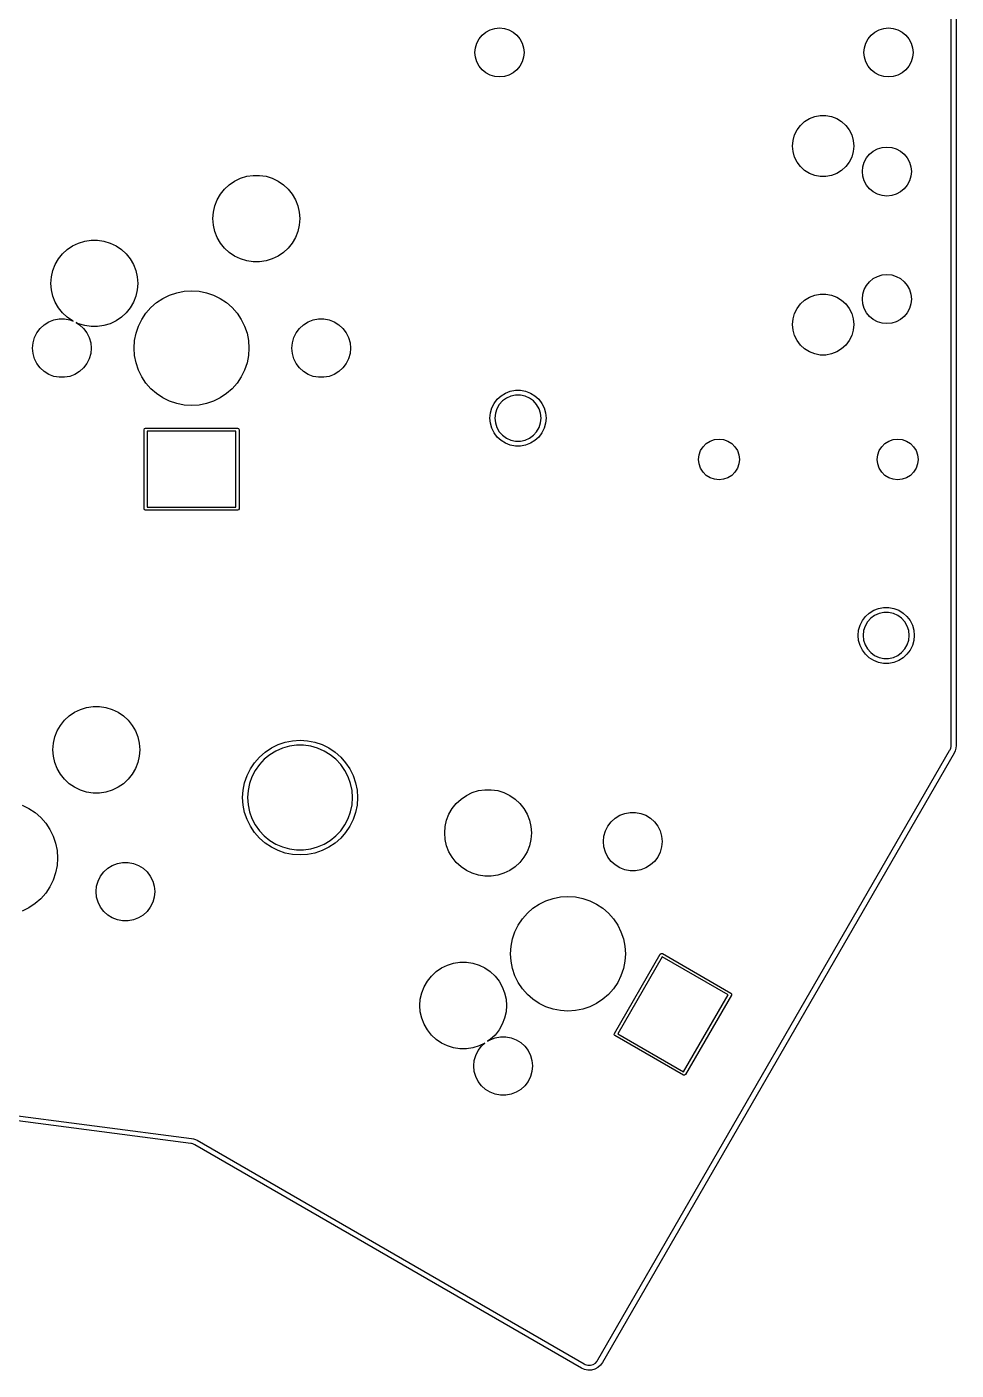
# Model space of a CAD drawing. Extents: x 11 to 286, y -112 to -20.
# Drawn here: x 108.7 to 145.1, y -111.5 to -58.8 of the extents above; entities that cross this region are included whole.
import ezdxf

# ---------------------------------------------------------------- set-up
doc = ezdxf.new("R2010")
doc.units = 0
doc.layers.add('BLACK', color=7, linetype='CONTINUOUS')

msp = doc.modelspace()

# ---------------------------------------------------------------- linework, layer by layer
at = {"layer": 'BLACK', "linetype": 'CONTINUOUS'}
for p, q in [((144.869, -86.9894), (144.869, -27.1644)), ((145.069, -27.1644), (145.069, -86.9894)), ((126.643, -59.0101), (126.809, -58.9212)), ((126.809, -58.9212), (126.99, -58.8665)), ((126.99, -58.8665), (127.177, -58.848)), ((127.177, -58.848), (127.365, -58.8665)), ((127.365, -58.8665), (127.546, -58.9212)), ((127.546, -58.9212), (127.712, -59.0101)), ((141.883, -59.0101), (142.049, -58.9212)), ((142.049, -58.9212), (142.23, -58.8665)), ((142.23, -58.8665), (142.417, -58.848)), ((142.417, -58.848), (142.605, -58.8665)), ((142.605, -58.8665), (142.786, -58.9212)), ((142.786, -58.9212), (142.952, -59.0101)), ((126.234, -59.6223), (126.289, -59.4419)), ((126.289, -59.4419), (126.378, -59.2755)), ((126.378, -59.2755), (126.497, -59.1298)), ((126.497, -59.1298), (126.643, -59.0101)), ((127.712, -59.0101), (127.858, -59.1298)), ((127.858, -59.1298), (127.977, -59.2755)), ((127.977, -59.2755), (128.066, -59.4419)), ((128.066, -59.4419), (128.121, -59.6223)), ((141.474, -59.6223), (141.529, -59.4419)), ((141.529, -59.4419), (141.618, -59.2755)), ((141.618, -59.2755), (141.737, -59.1298)), ((141.737, -59.1298), (141.883, -59.0101)), ((142.952, -59.0101), (143.098, -59.1298)), ((143.098, -59.1298), (143.217, -59.2755)), ((143.217, -59.2755), (143.306, -59.4419)), ((143.306, -59.4419), (143.361, -59.6223)), ((126.215, -59.81), (126.234, -59.6223)), ((126.234, -59.9977), (126.215, -59.81)), ((126.289, -60.1781), (126.234, -59.9977)), ((128.121, -59.9977), (128.066, -60.1781)), ((128.121, -59.6223), (128.139, -59.81)), ((128.139, -59.81), (128.121, -59.9977)), ((141.456, -59.81), (141.474, -59.6223)), ((141.474, -59.9977), (141.456, -59.81)), ((141.529, -60.1781), (141.474, -59.9977)), ((143.361, -59.9977), (143.306, -60.1781)), ((143.361, -59.6223), (143.38, -59.81)), ((143.38, -59.81), (143.361, -59.9977)), ((126.378, -60.3445), (126.289, -60.1781)), ((126.497, -60.4902), (126.378, -60.3445)), ((126.643, -60.6099), (126.497, -60.4902)), ((127.858, -60.4902), (127.712, -60.6099)), ((127.977, -60.3445), (127.858, -60.4902)), ((128.066, -60.1781), (127.977, -60.3445)), ((141.618, -60.3445), (141.529, -60.1781)), ((141.737, -60.4902), (141.618, -60.3445)), ((141.883, -60.6099), (141.737, -60.4902)), ((143.098, -60.4902), (142.952, -60.6099)), ((143.217, -60.3445), (143.098, -60.4902)), ((143.306, -60.1781), (143.217, -60.3445)), ((126.809, -60.6988), (126.643, -60.6099)), ((126.99, -60.7535), (126.809, -60.6988)), ((127.177, -60.772), (126.99, -60.7535)), ((127.365, -60.7535), (127.177, -60.772)), ((127.546, -60.6988), (127.365, -60.7535)), ((127.712, -60.6099), (127.546, -60.6988)), ((142.049, -60.6988), (141.883, -60.6099)), ((142.23, -60.7535), (142.049, -60.6988)), ((142.417, -60.772), (142.23, -60.7535)), ((142.605, -60.7535), (142.417, -60.772)), ((142.786, -60.6988), (142.605, -60.7535)), ((142.952, -60.6099), (142.786, -60.6988)), ((138.837, -62.8483), (138.971, -62.6716)), ((138.971, -62.6716), (139.134, -62.5224)), ((139.134, -62.5224), (139.323, -62.4058)), ((139.323, -62.4058), (139.529, -62.3258)), ((139.529, -62.3258), (139.747, -62.2851)), ((139.747, -62.2851), (139.968, -62.2851)), ((139.968, -62.2851), (140.186, -62.3258)), ((140.186, -62.3258), (140.392, -62.4058)), ((140.392, -62.4058), (140.581, -62.5224)), ((140.581, -62.5224), (140.744, -62.6716)), ((140.744, -62.6716), (140.878, -62.8483)), ((138.678, -63.2595), (138.739, -63.0465)), ((138.739, -63.0465), (138.837, -62.8483)), ((140.878, -62.8483), (140.976, -63.0465)), ((140.976, -63.0465), (141.037, -63.2595)), ((138.657, -63.48), (138.678, -63.2595)), ((138.678, -63.7005), (138.657, -63.48)), ((138.739, -63.9135), (138.678, -63.7005)), ((141.037, -63.7005), (140.976, -63.9135)), ((141.037, -63.2595), (141.058, -63.48)), ((141.058, -63.48), (141.037, -63.7005)), ((141.677, -63.7998), (141.823, -63.6801)), ((141.823, -63.6801), (141.989, -63.5912)), ((141.989, -63.5912), (142.17, -63.5365)), ((142.17, -63.5365), (142.357, -63.518)), ((142.357, -63.518), (142.545, -63.5365)), ((142.545, -63.5365), (142.726, -63.5912)), ((142.726, -63.5912), (142.892, -63.6801)), ((142.892, -63.6801), (143.038, -63.7998)), ((138.837, -64.1117), (138.739, -63.9135)), ((138.971, -64.2884), (138.837, -64.1117)), ((140.878, -64.1117), (140.744, -64.2884)), ((140.976, -63.9135), (140.878, -64.1117)), ((141.414, -64.2923), (141.469, -64.1119)), ((141.469, -64.1119), (141.558, -63.9455)), ((141.558, -63.9455), (141.677, -63.7998)), ((143.038, -63.7998), (143.157, -63.9455)), ((143.157, -63.9455), (143.246, -64.1119)), ((143.246, -64.1119), (143.301, -64.2923)), ((116.797, -64.8528), (117.026, -64.7425)), ((117.026, -64.7425), (117.269, -64.6676)), ((117.269, -64.6676), (117.52, -64.6298)), ((117.52, -64.6298), (117.775, -64.6298)), ((117.775, -64.6298), (118.026, -64.6676)), ((118.026, -64.6676), (118.269, -64.7425)), ((118.269, -64.7425), (118.497, -64.8528)), ((139.134, -64.4376), (138.971, -64.2884)), ((139.323, -64.5542), (139.134, -64.4376)), ((139.529, -64.6342), (139.323, -64.5542)), ((139.747, -64.6749), (139.529, -64.6342)), ((139.968, -64.6749), (139.747, -64.6749)), ((140.186, -64.6342), (139.968, -64.6749)), ((140.392, -64.5542), (140.186, -64.6342)), ((140.581, -64.4376), (140.392, -64.5542)), ((140.744, -64.2884), (140.581, -64.4376)), ((141.395, -64.48), (141.414, -64.2923)), ((141.414, -64.6677), (141.395, -64.48)), ((141.469, -64.8481), (141.414, -64.6677)), ((143.301, -64.6677), (143.246, -64.8481)), ((143.301, -64.2923), (143.32, -64.48)), ((143.32, -64.48), (143.301, -64.6677)), ((116.243, -65.3674), (116.401, -65.1687)), ((116.401, -65.1687), (116.588, -64.9959)), ((116.588, -64.9959), (116.797, -64.8528)), ((118.497, -64.8528), (118.707, -64.9959)), ((118.707, -64.9959), (118.894, -65.1687)), ((118.894, -65.1687), (119.052, -65.3674)), ((141.558, -65.0145), (141.469, -64.8481)), ((141.677, -65.1602), (141.558, -65.0145)), ((141.823, -65.2799), (141.677, -65.1602)), ((141.989, -65.3688), (141.823, -65.2799)), ((142.892, -65.2799), (142.726, -65.3688)), ((143.038, -65.1602), (142.892, -65.2799)), ((143.157, -65.0145), (143.038, -65.1602)), ((143.246, -64.8481), (143.157, -65.0145)), ((115.966, -66.0716), (116.023, -65.8239)), ((116.023, -65.8239), (116.116, -65.5874)), ((116.116, -65.5874), (116.243, -65.3674)), ((119.052, -65.3674), (119.179, -65.5874)), ((119.179, -65.5874), (119.272, -65.8239)), ((119.272, -65.8239), (119.329, -66.0716)), ((142.17, -65.4235), (141.989, -65.3688)), ((142.357, -65.442), (142.17, -65.4235)), ((142.545, -65.4235), (142.357, -65.442)), ((142.726, -65.3688), (142.545, -65.4235)), ((115.947, -66.325), (115.966, -66.0716)), ((115.966, -66.5784), (115.947, -66.325)), ((119.329, -66.0716), (119.347, -66.325)), ((119.347, -66.325), (119.329, -66.5784)), ((116.023, -66.8261), (115.966, -66.5784)), ((116.116, -67.0626), (116.023, -66.8261)), ((119.272, -66.8261), (119.179, -67.0626)), ((119.329, -66.5784), (119.272, -66.8261)), ((110.238, -67.5359), (110.447, -67.3928)), ((110.447, -67.3928), (110.676, -67.2825)), ((110.676, -67.2825), (110.919, -67.2076)), ((110.919, -67.2076), (111.17, -67.1698)), ((111.17, -67.1698), (111.425, -67.1698)), ((111.425, -67.1698), (111.676, -67.2076)), ((111.676, -67.2076), (111.919, -67.2825)), ((111.919, -67.2825), (112.147, -67.3928)), ((112.147, -67.3928), (112.357, -67.5359)), ((116.243, -67.2826), (116.116, -67.0626)), ((116.401, -67.4813), (116.243, -67.2826)), ((119.052, -67.2826), (118.894, -67.4813)), ((119.179, -67.0626), (119.052, -67.2826)), ((109.766, -68.1274), (109.893, -67.9074)), ((109.893, -67.9074), (110.051, -67.7087)), ((110.051, -67.7087), (110.238, -67.5359)), ((112.357, -67.5359), (112.544, -67.7087)), ((112.544, -67.7087), (112.702, -67.9074)), ((112.702, -67.9074), (112.829, -68.1274)), ((116.588, -67.6541), (116.401, -67.4813)), ((116.797, -67.7972), (116.588, -67.6541)), ((117.026, -67.9075), (116.797, -67.7972)), ((117.269, -67.9824), (117.026, -67.9075)), ((118.269, -67.9075), (118.026, -67.9824)), ((118.497, -67.7972), (118.269, -67.9075)), ((118.707, -67.6541), (118.497, -67.7972)), ((118.894, -67.4813), (118.707, -67.6541)), ((109.616, -68.6116), (109.673, -68.3639)), ((109.673, -68.3639), (109.766, -68.1274)), ((112.829, -68.1274), (112.922, -68.3639)), ((112.922, -68.3639), (112.979, -68.6116)), ((117.52, -68.0202), (117.269, -67.9824)), ((117.775, -68.0202), (117.52, -68.0202)), ((118.026, -67.9824), (117.775, -68.0202)), ((109.597, -68.865), (109.616, -68.6116)), ((109.616, -69.1184), (109.597, -68.865)), ((112.979, -68.6116), (112.997, -68.865)), ((112.997, -68.865), (112.979, -69.1184)), ((141.469, -69.1119), (141.558, -68.9455)), ((141.558, -68.9455), (141.677, -68.7998)), ((141.677, -68.7998), (141.823, -68.6801)), ((141.823, -68.6801), (141.989, -68.5912)), ((141.989, -68.5912), (142.17, -68.5365)), ((142.17, -68.5365), (142.357, -68.518)), ((142.357, -68.518), (142.545, -68.5365)), ((142.545, -68.5365), (142.726, -68.5912)), ((142.726, -68.5912), (142.892, -68.6801)), ((142.892, -68.6801), (143.038, -68.7998)), ((143.038, -68.7998), (143.157, -68.9455)), ((143.157, -68.9455), (143.246, -69.1119)), ((109.673, -69.3661), (109.616, -69.1184)), ((109.766, -69.6026), (109.673, -69.3661)), ((112.922, -69.3661), (112.829, -69.6026)), ((112.979, -69.1184), (112.922, -69.3661)), ((113.738, -69.62), (113.983, -69.4564)), ((113.983, -69.4564), (114.246, -69.3263)), ((114.246, -69.3263), (114.525, -69.2317)), ((114.525, -69.2317), (114.814, -69.1742)), ((114.814, -69.1742), (115.108, -69.155)), ((115.108, -69.155), (115.401, -69.1742)), ((115.401, -69.1742), (115.69, -69.2317)), ((115.69, -69.2317), (115.969, -69.3263)), ((115.969, -69.3263), (116.233, -69.4564)), ((116.233, -69.4564), (116.477, -69.62)), ((138.971, -69.6716), (139.134, -69.5224)), ((139.134, -69.5224), (139.323, -69.4058)), ((139.323, -69.4058), (139.529, -69.3258)), ((139.529, -69.3258), (139.747, -69.2851)), ((139.747, -69.2851), (139.968, -69.2851)), ((139.968, -69.2851), (140.186, -69.3258)), ((140.186, -69.3258), (140.392, -69.4058)), ((140.392, -69.4058), (140.581, -69.5224)), ((140.581, -69.5224), (140.744, -69.6716)), ((141.395, -69.48), (141.414, -69.2923)), ((141.414, -69.6677), (141.395, -69.48)), ((141.414, -69.2923), (141.469, -69.1119)), ((143.246, -69.1119), (143.301, -69.2923)), ((143.301, -69.2923), (143.32, -69.48)), ((143.32, -69.48), (143.301, -69.6677)), ((109.893, -69.8226), (109.766, -69.6026)), ((110.051, -70.0213), (109.893, -69.8226)), ((110.238, -70.1941), (110.051, -70.0213)), ((112.544, -70.0213), (112.357, -70.1941)), ((112.702, -69.8226), (112.544, -70.0213)), ((112.829, -69.6026), (112.702, -69.8226)), ((113.159, -70.28), (113.322, -70.0353)), ((113.322, -70.0353), (113.517, -69.814)), ((113.517, -69.814), (113.738, -69.62)), ((116.477, -69.62), (116.698, -69.814)), ((116.698, -69.814), (116.893, -70.0353)), ((116.893, -70.0353), (117.056, -70.28)), ((138.678, -70.2595), (138.739, -70.0465)), ((138.739, -70.0465), (138.837, -69.8483)), ((138.837, -69.8483), (138.971, -69.6716)), ((140.744, -69.6716), (140.878, -69.8483)), ((140.878, -69.8483), (140.976, -70.0465)), ((140.976, -70.0465), (141.037, -70.2595)), ((141.469, -69.8481), (141.414, -69.6677)), ((141.558, -70.0145), (141.469, -69.8481)), ((141.677, -70.1602), (141.558, -70.0145)), ((143.157, -70.0145), (143.038, -70.1602)), ((143.246, -69.8481), (143.157, -70.0145)), ((143.301, -69.6677), (143.246, -69.8481)), ((109.178, -70.6303), (109.334, -70.4873)), ((109.334, -70.4873), (109.515, -70.3756)), ((109.515, -70.3756), (109.713, -70.2989)), ((109.713, -70.2989), (109.921, -70.2599)), ((109.921, -70.2599), (110.134, -70.2599)), ((110.134, -70.2599), (110.342, -70.2989)), ((110.447, -70.3372), (110.238, -70.1941)), ((110.342, -70.2989), (110.473, -70.3498)), ((110.473, -70.3498), (110.447, -70.3372)), ((110.676, -70.4475), (110.586, -70.4038)), ((110.586, -70.4038), (110.721, -70.4873)), ((110.919, -70.5224), (110.676, -70.4475)), ((110.721, -70.4873), (110.877, -70.6303)), ((111.17, -70.5602), (110.919, -70.5224)), ((111.425, -70.5602), (111.17, -70.5602)), ((111.676, -70.5224), (111.425, -70.5602)), ((111.919, -70.4475), (111.676, -70.5224)), ((112.147, -70.3372), (111.919, -70.4475)), ((112.357, -70.1941), (112.147, -70.3372)), ((112.934, -70.8227), (113.029, -70.544)), ((113.029, -70.544), (113.159, -70.28)), ((117.056, -70.28), (117.186, -70.544)), ((117.186, -70.544), (117.281, -70.8227)), ((119.338, -70.6303), (119.494, -70.4873)), ((119.494, -70.4873), (119.675, -70.3756)), ((119.675, -70.3756), (119.873, -70.2989)), ((119.873, -70.2989), (120.081, -70.2599)), ((120.081, -70.2599), (120.294, -70.2599)), ((120.294, -70.2599), (120.502, -70.2989)), ((120.502, -70.2989), (120.7, -70.3756)), ((120.7, -70.3756), (120.881, -70.4873)), ((120.881, -70.4873), (121.037, -70.6303)), ((138.657, -70.48), (138.678, -70.2595)), ((138.678, -70.7005), (138.657, -70.48)), ((141.037, -70.2595), (141.058, -70.48)), ((141.058, -70.48), (141.037, -70.7005)), ((141.823, -70.2799), (141.677, -70.1602)), ((141.989, -70.3688), (141.823, -70.2799)), ((142.17, -70.4235), (141.989, -70.3688)), ((142.357, -70.442), (142.17, -70.4235)), ((142.545, -70.4235), (142.357, -70.442)), ((142.726, -70.3688), (142.545, -70.4235)), ((142.892, -70.2799), (142.726, -70.3688)), ((143.038, -70.1602), (142.892, -70.2799)), ((108.897, -71.1937), (108.955, -70.9896)), ((108.955, -70.9896), (109.05, -70.7996)), ((109.05, -70.7996), (109.178, -70.6303)), ((110.877, -70.6303), (111.005, -70.7996)), ((111.005, -70.7996), (111.1, -70.9896)), ((111.1, -70.9896), (111.158, -71.1937)), ((112.858, -71.405), (112.877, -71.1113)), ((112.877, -71.1113), (112.934, -70.8227)), ((117.281, -70.8227), (117.338, -71.1113)), ((117.338, -71.1113), (117.358, -71.405)), ((119.057, -71.1937), (119.115, -70.9896)), ((119.115, -70.9896), (119.21, -70.7996)), ((119.21, -70.7996), (119.338, -70.6303)), ((121.037, -70.6303), (121.165, -70.7996)), ((121.165, -70.7996), (121.26, -70.9896)), ((121.26, -70.9896), (121.318, -71.1937)), ((138.739, -70.9135), (138.678, -70.7005)), ((138.837, -71.1117), (138.739, -70.9135)), ((138.971, -71.2884), (138.837, -71.1117)), ((140.878, -71.1117), (140.744, -71.2884)), ((140.976, -70.9135), (140.878, -71.1117)), ((141.037, -70.7005), (140.976, -70.9135)), ((108.877, -71.405), (108.897, -71.1937)), ((108.897, -71.6163), (108.877, -71.405)), ((108.955, -71.8204), (108.897, -71.6163)), ((111.158, -71.6163), (111.1, -71.8204)), ((111.158, -71.1937), (111.177, -71.405)), ((111.177, -71.405), (111.158, -71.6163)), ((112.877, -71.6987), (112.858, -71.405)), ((117.358, -71.405), (117.338, -71.6987)), ((119.037, -71.405), (119.057, -71.1937)), ((119.057, -71.6163), (119.037, -71.405)), ((119.115, -71.8204), (119.057, -71.6163)), ((121.318, -71.6163), (121.26, -71.8204)), ((121.318, -71.1937), (121.337, -71.405)), ((121.337, -71.405), (121.318, -71.6163)), ((139.134, -71.4376), (138.971, -71.2884)), ((139.323, -71.5542), (139.134, -71.4376)), ((139.529, -71.6342), (139.323, -71.5542)), ((139.747, -71.6749), (139.529, -71.6342)), ((140.186, -71.6342), (139.968, -71.6749)), ((140.392, -71.5542), (140.186, -71.6342)), ((140.581, -71.4376), (140.392, -71.5542)), ((140.744, -71.2884), (140.581, -71.4376)), ((109.05, -72.0104), (108.955, -71.8204)), ((109.178, -72.1797), (109.05, -72.0104)), ((111.005, -72.0104), (110.877, -72.1797)), ((111.1, -71.8204), (111.005, -72.0104)), ((112.934, -71.9873), (112.877, -71.6987)), ((113.029, -72.266), (112.934, -71.9873)), ((117.281, -71.9873), (117.186, -72.266)), ((117.338, -71.6987), (117.281, -71.9873)), ((119.21, -72.0104), (119.115, -71.8204)), ((119.338, -72.1797), (119.21, -72.0104)), ((121.165, -72.0104), (121.037, -72.1797)), ((121.26, -71.8204), (121.165, -72.0104)), ((139.968, -71.6749), (139.747, -71.6749)), ((109.334, -72.3227), (109.178, -72.1797)), ((109.515, -72.4344), (109.334, -72.3227)), ((109.713, -72.5111), (109.515, -72.4344)), ((109.921, -72.5501), (109.713, -72.5111)), ((110.134, -72.5501), (109.921, -72.5501)), ((110.342, -72.5111), (110.134, -72.5501)), ((110.54, -72.4344), (110.342, -72.5111)), ((110.721, -72.3227), (110.54, -72.4344)), ((110.877, -72.1797), (110.721, -72.3227)), ((113.159, -72.53), (113.029, -72.266)), ((113.322, -72.7747), (113.159, -72.53)), ((117.056, -72.53), (116.893, -72.7747)), ((117.186, -72.266), (117.056, -72.53)), ((119.494, -72.3227), (119.338, -72.1797)), ((119.675, -72.4344), (119.494, -72.3227)), ((119.873, -72.5111), (119.675, -72.4344)), ((120.081, -72.5501), (119.873, -72.5111)), ((120.294, -72.5501), (120.081, -72.5501)), ((120.502, -72.5111), (120.294, -72.5501)), ((120.7, -72.4344), (120.502, -72.5111)), ((120.881, -72.3227), (120.7, -72.4344)), ((121.037, -72.1797), (120.881, -72.3227)), ((113.517, -72.996), (113.322, -72.7747)), ((113.738, -73.19), (113.517, -72.996)), ((113.983, -73.3536), (113.738, -73.19)), ((116.477, -73.19), (116.233, -73.3536)), ((116.698, -72.996), (116.477, -73.19)), ((116.893, -72.7747), (116.698, -72.996)), ((127.235, -73.2721), (127.408, -73.1652)), ((127.408, -73.1652), (127.597, -73.0919)), ((127.597, -73.0919), (127.796, -73.0546)), ((127.796, -73.0546), (127.999, -73.0546)), ((127.999, -73.0546), (128.199, -73.0919)), ((128.199, -73.0919), (128.388, -73.1652)), ((128.388, -73.1652), (128.561, -73.2721)), ((114.246, -73.4837), (113.983, -73.3536)), ((114.525, -73.5783), (114.246, -73.4837)), ((114.814, -73.6358), (114.525, -73.5783)), ((115.108, -73.655), (114.814, -73.6358)), ((115.401, -73.6358), (115.108, -73.655)), ((115.69, -73.5783), (115.401, -73.6358)), ((115.969, -73.4837), (115.69, -73.5783)), ((116.233, -73.3536), (115.969, -73.4837)), ((126.872, -73.7525), (126.963, -73.5708)), ((126.963, -73.5708), (127.085, -73.4089)), ((127.166, -73.618), (127.071, -73.7818)), ((127.085, -73.4089), (127.235, -73.2721)), ((127.292, -73.4774), (127.166, -73.618)), ((127.445, -73.3662), (127.292, -73.4774)), ((127.618, -73.2893), (127.445, -73.3662)), ((127.803, -73.2499), (127.618, -73.2893)), ((127.992, -73.2499), (127.803, -73.2499)), ((128.178, -73.2893), (127.992, -73.2499)), ((128.35, -73.3662), (128.178, -73.2893)), ((128.503, -73.4774), (128.35, -73.3662)), ((128.63, -73.618), (128.503, -73.4774)), ((128.561, -73.2721), (128.711, -73.4089)), ((128.725, -73.7818), (128.63, -73.618)), ((128.711, -73.4089), (128.833, -73.5708)), ((128.833, -73.5708), (128.924, -73.7525)), ((126.798, -74.1499), (126.817, -73.9478)), ((126.817, -74.352), (126.798, -74.1499)), ((126.817, -73.9478), (126.872, -73.7525)), ((127.013, -73.9618), (126.993, -74.1499)), ((126.993, -74.1499), (127.013, -74.3381)), ((127.071, -73.7818), (127.013, -73.9618)), ((128.783, -73.9618), (128.725, -73.7818)), ((128.803, -74.1499), (128.783, -73.9618)), ((128.783, -74.3381), (128.803, -74.1499)), ((128.924, -73.7525), (128.979, -73.9478)), ((128.979, -73.9478), (128.998, -74.1499)), ((128.998, -74.1499), (128.979, -74.352)), ((113.247, -74.605), (113.265, -74.5626)), ((113.247, -77.705), (113.247, -74.605)), ((113.265, -74.5626), (113.307, -74.545)), ((113.307, -74.545), (116.907, -74.545)), ((113.367, -74.665), (113.367, -77.645)), ((116.847, -74.665), (113.367, -74.665)), ((116.847, -77.645), (116.847, -74.665)), ((116.907, -74.545), (116.95, -74.5626)), ((116.95, -74.5626), (116.968, -74.605)), ((116.968, -74.605), (116.968, -77.705)), ((126.872, -74.5473), (126.817, -74.352)), ((126.963, -74.729), (126.872, -74.5473)), ((127.085, -74.891), (126.963, -74.729)), ((127.013, -74.3381), (127.071, -74.518)), ((127.071, -74.518), (127.166, -74.6818)), ((127.166, -74.6818), (127.292, -74.8224)), ((128.503, -74.8224), (128.63, -74.6818)), ((128.63, -74.6818), (128.725, -74.518)), ((128.833, -74.729), (128.711, -74.891)), ((128.725, -74.518), (128.783, -74.3381)), ((128.924, -74.5473), (128.833, -74.729)), ((128.979, -74.352), (128.924, -74.5473)), ((127.235, -75.0277), (127.085, -74.891)), ((127.408, -75.1346), (127.235, -75.0277)), ((127.292, -74.8224), (127.445, -74.9336)), ((127.597, -75.2079), (127.408, -75.1346)), ((127.445, -74.9336), (127.618, -75.0106)), ((127.796, -75.2452), (127.597, -75.2079)), ((127.618, -75.0106), (127.803, -75.0499)), ((127.999, -75.2452), (127.796, -75.2452)), ((127.803, -75.0499), (127.992, -75.0499)), ((127.992, -75.0499), (128.178, -75.0106)), ((128.199, -75.2079), (127.999, -75.2452)), ((128.178, -75.0106), (128.35, -74.9336)), ((128.388, -75.1346), (128.199, -75.2079)), ((128.35, -74.9336), (128.503, -74.8224)), ((128.561, -75.0277), (128.388, -75.1346)), ((128.711, -74.891), (128.561, -75.0277)), ((135.057, -75.4229), (135.152, -75.2712)), ((135.152, -75.2712), (135.279, -75.1445)), ((135.279, -75.1445), (135.43, -75.0492)), ((135.43, -75.0492), (135.599, -74.9901)), ((135.599, -74.9901), (135.778, -74.97)), ((135.778, -74.97), (135.956, -74.9901)), ((135.956, -74.9901), (136.125, -75.0492)), ((136.125, -75.0492), (136.276, -75.1445)), ((136.276, -75.1445), (136.403, -75.2712)), ((136.403, -75.2712), (136.498, -75.4229)), ((142.057, -75.4229), (142.152, -75.2712)), ((142.152, -75.2712), (142.279, -75.1445)), ((142.279, -75.1445), (142.43, -75.0492)), ((142.43, -75.0492), (142.599, -74.9901)), ((142.599, -74.9901), (142.778, -74.97)), ((142.778, -74.97), (142.956, -74.9901)), ((142.956, -74.9901), (143.125, -75.0492)), ((143.125, -75.0492), (143.276, -75.1445)), ((143.276, -75.1445), (143.403, -75.2712)), ((143.403, -75.2712), (143.498, -75.4229)), ((134.977, -75.77), (134.998, -75.592)), ((134.998, -75.948), (134.977, -75.77)), ((134.998, -75.592), (135.057, -75.4229)), ((136.498, -75.4229), (136.557, -75.592)), ((136.557, -75.592), (136.577, -75.77)), ((136.577, -75.77), (136.557, -75.948)), ((141.977, -75.77), (141.998, -75.592)), ((141.998, -75.948), (141.977, -75.77)), ((141.998, -75.592), (142.057, -75.4229)), ((143.498, -75.4229), (143.557, -75.592)), ((143.557, -75.592), (143.577, -75.77)), ((143.577, -75.77), (143.557, -75.948)), ((135.057, -76.1171), (134.998, -75.948)), ((135.152, -76.2688), (135.057, -76.1171)), ((135.279, -76.3955), (135.152, -76.2688)), ((136.403, -76.2688), (136.276, -76.3955)), ((136.498, -76.1171), (136.403, -76.2688)), ((136.557, -75.948), (136.498, -76.1171)), ((142.057, -76.1171), (141.998, -75.948)), ((142.152, -76.2688), (142.057, -76.1171)), ((142.279, -76.3955), (142.152, -76.2688)), ((143.403, -76.2688), (143.276, -76.3955)), ((143.498, -76.1171), (143.403, -76.2688)), ((143.557, -75.948), (143.498, -76.1171)), ((135.43, -76.4908), (135.279, -76.3955)), ((135.599, -76.5499), (135.43, -76.4908)), ((135.778, -76.57), (135.599, -76.5499)), ((135.956, -76.5499), (135.778, -76.57)), ((136.125, -76.4908), (135.956, -76.5499)), ((136.276, -76.3955), (136.125, -76.4908)), ((142.43, -76.4908), (142.279, -76.3955)), ((142.599, -76.5499), (142.43, -76.4908)), ((142.778, -76.57), (142.599, -76.5499)), ((142.956, -76.5499), (142.778, -76.57)), ((143.125, -76.4908), (142.956, -76.5499)), ((143.276, -76.3955), (143.125, -76.4908)), ((113.265, -77.7474), (113.247, -77.705)), ((113.247, -77.705), (113.247, -77.705)), ((113.307, -77.765), (113.265, -77.7474)), ((116.907, -77.765), (113.307, -77.765)), ((113.367, -77.645), (116.847, -77.645)), ((116.95, -77.7474), (116.907, -77.765)), ((116.968, -77.705), (116.95, -77.7474)), ((141.84, -81.6862), (142.029, -81.6129)), ((142.029, -81.6129), (142.228, -81.5756)), ((142.228, -81.5756), (142.431, -81.5756)), ((142.431, -81.5756), (142.631, -81.6129)), ((142.631, -81.6129), (142.82, -81.6862)), ((141.304, -82.2736), (141.395, -82.0918)), ((141.395, -82.0918), (141.517, -81.9299)), ((141.598, -82.139), (141.503, -82.3028)), ((141.517, -81.9299), (141.667, -81.7931)), ((141.724, -81.9984), (141.598, -82.139)), ((141.667, -81.7931), (141.84, -81.6862)), ((141.877, -81.8872), (141.724, -81.9984)), ((142.05, -81.8103), (141.877, -81.8872)), ((142.235, -81.7709), (142.05, -81.8103)), ((142.424, -81.7709), (142.235, -81.7709)), ((142.61, -81.8103), (142.424, -81.7709)), ((142.782, -81.8872), (142.61, -81.8103)), ((142.935, -81.9984), (142.782, -81.8872)), ((142.82, -81.6862), (142.993, -81.7931)), ((143.062, -82.139), (142.935, -81.9984)), ((142.993, -81.7931), (143.143, -81.9299)), ((143.157, -82.3028), (143.062, -82.139)), ((143.143, -81.9299), (143.265, -82.0918)), ((143.265, -82.0918), (143.356, -82.2736)), ((141.23, -82.6709), (141.249, -82.4688)), ((141.249, -82.873), (141.23, -82.6709)), ((141.249, -82.4688), (141.304, -82.2736)), ((141.445, -82.4828), (141.425, -82.6709)), ((141.425, -82.6709), (141.445, -82.8591)), ((141.503, -82.3028), (141.445, -82.4828)), ((143.215, -82.4828), (143.157, -82.3028)), ((143.235, -82.6709), (143.215, -82.4828)), ((143.215, -82.8591), (143.235, -82.6709)), ((143.356, -82.2736), (143.411, -82.4688)), ((143.411, -82.4688), (143.43, -82.6709)), ((143.43, -82.6709), (143.411, -82.873)), ((141.304, -83.0683), (141.249, -82.873)), ((141.395, -83.25), (141.304, -83.0683)), ((141.445, -82.8591), (141.503, -83.039)), ((141.503, -83.039), (141.598, -83.2028)), ((141.598, -83.2028), (141.724, -83.3434)), ((142.935, -83.3434), (143.062, -83.2028)), ((143.062, -83.2028), (143.157, -83.039)), ((143.157, -83.039), (143.215, -82.8591)), ((143.356, -83.0683), (143.265, -83.25)), ((143.411, -82.873), (143.356, -83.0683)), ((141.517, -83.412), (141.395, -83.25)), ((141.667, -83.5487), (141.517, -83.412)), ((141.84, -83.6556), (141.667, -83.5487)), ((141.724, -83.3434), (141.877, -83.4546)), ((142.029, -83.7289), (141.84, -83.6556)), ((141.877, -83.4546), (142.05, -83.5316)), ((142.228, -83.7662), (142.029, -83.7289)), ((142.05, -83.5316), (142.235, -83.5709)), ((142.235, -83.5709), (142.424, -83.5709)), ((142.424, -83.5709), (142.61, -83.5316)), ((142.631, -83.7289), (142.431, -83.7662)), ((142.61, -83.5316), (142.782, -83.4546)), ((142.82, -83.6556), (142.631, -83.7289)), ((142.782, -83.4546), (142.935, -83.3434)), ((142.993, -83.5487), (142.82, -83.6556)), ((143.143, -83.412), (142.993, -83.5487)), ((143.265, -83.25), (143.143, -83.412)), ((142.431, -83.7662), (142.228, -83.7662)), ((110.13, -85.9992), (110.316, -85.8264)), ((110.316, -85.8264), (110.526, -85.6833)), ((110.526, -85.6833), (110.755, -85.573)), ((110.755, -85.573), (110.997, -85.4981)), ((110.997, -85.4981), (111.249, -85.4603)), ((111.249, -85.4603), (111.503, -85.4603)), ((111.503, -85.4603), (111.754, -85.4981)), ((111.754, -85.4981), (111.997, -85.573)), ((111.997, -85.573), (112.226, -85.6833)), ((112.226, -85.6833), (112.436, -85.8264)), ((112.436, -85.8264), (112.622, -85.9992)), ((109.844, -86.4179), (109.971, -86.1979)), ((109.971, -86.1979), (110.13, -85.9992)), ((112.622, -85.9992), (112.78, -86.1979)), ((112.78, -86.1979), (112.907, -86.4179)), ((109.676, -87.1555), (109.695, -86.9021)), ((109.695, -86.9021), (109.751, -86.6544)), ((109.751, -86.6544), (109.844, -86.4179)), ((112.907, -86.4179), (113, -86.6544)), ((113, -86.6544), (113.057, -86.9021)), ((113.057, -86.9021), (113.076, -87.1555)), ((118.499, -86.9522), (118.778, -86.8576)), ((118.778, -86.8576), (119.066, -86.8002)), ((119.066, -86.8002), (119.36, -86.7809)), ((119.36, -86.7809), (119.654, -86.8002)), ((119.654, -86.8002), (119.942, -86.8576)), ((119.942, -86.8576), (120.221, -86.9522)), ((109.695, -87.4089), (109.676, -87.1555)), ((109.751, -87.6566), (109.695, -87.4089)), ((113.057, -87.4089), (113, -87.6566)), ((113.076, -87.1555), (113.057, -87.4089)), ((117.575, -87.6612), (117.769, -87.4399)), ((117.769, -87.4399), (117.99, -87.2459)), ((118.175, -87.3522), (117.957, -87.5292)), ((117.99, -87.2459), (118.235, -87.0824)), ((118.415, -87.2065), (118.175, -87.3522)), ((118.235, -87.0824), (118.499, -86.9522)), ((118.672, -87.0948), (118.415, -87.2065)), ((118.942, -87.0191), (118.672, -87.0948)), ((119.22, -86.9809), (118.942, -87.0191)), ((119.5, -86.9809), (119.22, -86.9809)), ((119.778, -87.0191), (119.5, -86.9809)), ((120.048, -87.0948), (119.778, -87.0191)), ((120.305, -87.2065), (120.048, -87.0948)), ((120.221, -86.9522), (120.485, -87.0824)), ((120.545, -87.3522), (120.305, -87.2065)), ((120.485, -87.0824), (120.73, -87.2459)), ((120.762, -87.5292), (120.545, -87.3522)), ((120.73, -87.2459), (120.951, -87.4399)), ((120.951, -87.4399), (121.145, -87.6612)), ((131.034, -111.084), (144.815, -87.1892)), ((144.989, -87.2892), (131.208, -111.184)), ((144.815, -87.1892), (144.833, -87.1589)), ((144.815, -87.1892), (144.815, -87.1892)), ((144.815, -87.1892), (144.815, -87.1892)), ((144.815, -87.1892), (144.815, -87.1892)), ((144.833, -87.1589), (144.857, -87.0932)), ((144.857, -87.0932), (144.869, -87.0244)), ((144.869, -87.0244), (144.869, -86.9894)), ((145.033, -87.1944), (144.989, -87.2891)), ((144.989, -87.2891), (144.989, -87.2892)), ((145.06, -87.0935), (145.033, -87.1944)), ((145.069, -86.9894), (145.06, -87.0935)), ((145.069, -86.9894), (145.069, -86.9894)), ((109.844, -87.8931), (109.751, -87.6566)), ((109.971, -88.1131), (109.844, -87.8931)), ((112.907, -87.8931), (112.78, -88.1131)), ((113, -87.6566), (112.907, -87.8931)), ((117.281, -88.1699), (117.411, -87.9059)), ((117.411, -87.9059), (117.575, -87.6612)), ((117.604, -87.9633), (117.475, -88.2123)), ((117.766, -87.7342), (117.604, -87.9633)), ((117.957, -87.5292), (117.766, -87.7342)), ((120.954, -87.7342), (120.762, -87.5292)), ((121.116, -87.9633), (120.954, -87.7342)), ((121.245, -88.2123), (121.116, -87.9633)), ((121.145, -87.6612), (121.308, -87.9059)), ((121.308, -87.9059), (121.439, -88.1699)), ((110.13, -88.3118), (109.971, -88.1131)), ((110.316, -88.4846), (110.13, -88.3118)), ((110.526, -88.6277), (110.316, -88.4846)), ((112.436, -88.4846), (112.226, -88.6277)), ((112.622, -88.3118), (112.436, -88.4846)), ((112.78, -88.1131), (112.622, -88.3118)), ((117.129, -88.7372), (117.187, -88.4486)), ((117.187, -88.4486), (117.281, -88.1699)), ((117.381, -88.4765), (117.324, -88.7511)), ((117.475, -88.2123), (117.381, -88.4765)), ((121.338, -88.4765), (121.245, -88.2123)), ((121.396, -88.7511), (121.338, -88.4765)), ((121.439, -88.1699), (121.533, -88.4486)), ((121.533, -88.4486), (121.591, -88.7372)), ((110.755, -88.738), (110.526, -88.6277)), ((110.997, -88.8129), (110.755, -88.738)), ((111.249, -88.8507), (110.997, -88.8129)), ((111.503, -88.8507), (111.249, -88.8507)), ((111.754, -88.8129), (111.503, -88.8507)), ((111.997, -88.738), (111.754, -88.8129)), ((112.226, -88.6277), (111.997, -88.738)), ((117.11, -89.0309), (117.129, -88.7372)), ((117.324, -88.7511), (117.305, -89.0309)), ((121.415, -89.0309), (121.396, -88.7511)), ((121.591, -88.7372), (121.61, -89.0309)), ((125.668, -89.0862), (125.878, -88.9431)), ((125.878, -88.9431), (126.107, -88.8328)), ((126.107, -88.8328), (126.35, -88.7579)), ((126.35, -88.7579), (126.601, -88.72)), ((126.601, -88.72), (126.855, -88.72)), ((126.855, -88.72), (127.106, -88.7579)), ((127.106, -88.7579), (127.349, -88.8328)), ((127.349, -88.8328), (127.578, -88.9431)), ((127.578, -88.9431), (127.788, -89.0862)), ((108.469, -89.3263), (108.733, -89.4564)), ((108.733, -89.4564), (108.977, -89.62)), ((117.129, -89.3246), (117.11, -89.0309)), ((117.187, -89.6133), (117.129, -89.3246)), ((117.305, -89.0309), (117.324, -89.3107)), ((117.324, -89.3107), (117.381, -89.5853)), ((121.338, -89.5853), (121.396, -89.3107)), ((121.396, -89.3107), (121.415, -89.0309)), ((121.591, -89.3246), (121.533, -89.6133)), ((121.61, -89.0309), (121.591, -89.3246)), ((125.196, -89.6777), (125.323, -89.4577)), ((125.323, -89.4577), (125.482, -89.259)), ((125.482, -89.259), (125.668, -89.0862)), ((127.788, -89.0862), (127.974, -89.259)), ((127.974, -89.259), (128.133, -89.4577)), ((128.133, -89.4577), (128.26, -89.6777)), ((108.977, -89.62), (109.198, -89.814)), ((109.198, -89.814), (109.393, -90.0353)), ((109.393, -90.0353), (109.556, -90.28)), ((117.281, -89.892), (117.187, -89.6133)), ((117.411, -90.1559), (117.281, -89.892)), ((117.381, -89.5853), (117.475, -89.8495)), ((117.475, -89.8495), (117.604, -90.0986)), ((121.116, -90.0986), (121.245, -89.8495)), ((121.245, -89.8495), (121.338, -89.5853)), ((121.439, -89.892), (121.308, -90.1559)), ((121.533, -89.6133), (121.439, -89.892)), ((125.047, -90.1619), (125.104, -89.9142)), ((125.104, -89.9142), (125.196, -89.6777)), ((128.26, -89.6777), (128.353, -89.9142)), ((128.353, -89.9142), (128.409, -90.1619)), ((131.42, -90.1502), (131.548, -89.9808)), ((131.548, -89.9808), (131.704, -89.8379)), ((131.704, -89.8379), (131.885, -89.7262)), ((131.885, -89.7262), (132.083, -89.6495)), ((132.083, -89.6495), (132.291, -89.6105)), ((132.291, -89.6105), (132.504, -89.6105)), ((132.504, -89.6105), (132.712, -89.6495)), ((132.712, -89.6495), (132.91, -89.7262)), ((132.91, -89.7262), (133.091, -89.8379)), ((133.091, -89.8379), (133.247, -89.9808)), ((133.247, -89.9808), (133.375, -90.1502)), ((109.556, -90.28), (109.686, -90.544)), ((109.686, -90.544), (109.781, -90.8227)), ((117.575, -90.4006), (117.411, -90.1559)), ((117.769, -90.6219), (117.575, -90.4006)), ((117.604, -90.0986), (117.766, -90.3277)), ((117.766, -90.3277), (117.957, -90.5326)), ((117.957, -90.5326), (118.175, -90.7096)), ((120.545, -90.7096), (120.762, -90.5326)), ((120.762, -90.5326), (120.954, -90.3277)), ((121.145, -90.4006), (120.951, -90.6219)), ((120.954, -90.3277), (121.116, -90.0986)), ((121.308, -90.1559), (121.145, -90.4006)), ((125.028, -90.4153), (125.047, -90.1619)), ((125.047, -90.6687), (125.028, -90.4153)), ((128.409, -90.1619), (128.428, -90.4153)), ((128.428, -90.4153), (128.409, -90.6687)), ((131.248, -90.7556), (131.267, -90.5443)), ((131.267, -90.5443), (131.325, -90.3402)), ((131.325, -90.3402), (131.42, -90.1502)), ((133.375, -90.1502), (133.47, -90.3402)), ((133.47, -90.3402), (133.528, -90.5443)), ((133.528, -90.5443), (133.547, -90.7556)), ((109.781, -90.8227), (109.838, -91.1113)), ((109.838, -91.1113), (109.858, -91.405)), ((117.99, -90.816), (117.769, -90.6219)), ((118.235, -90.9795), (117.99, -90.816)), ((118.175, -90.7096), (118.415, -90.8553)), ((118.499, -91.1096), (118.235, -90.9795)), ((118.415, -90.8553), (118.672, -90.9671)), ((118.778, -91.2042), (118.499, -91.1096)), ((118.672, -90.9671), (118.942, -91.0427)), ((118.942, -91.0427), (119.22, -91.0809)), ((119.22, -91.0809), (119.5, -91.0809)), ((119.5, -91.0809), (119.778, -91.0427)), ((119.778, -91.0427), (120.048, -90.9671)), ((120.221, -91.1096), (119.942, -91.2042)), ((120.048, -90.9671), (120.305, -90.8553)), ((120.485, -90.9795), (120.221, -91.1096)), ((120.305, -90.8553), (120.545, -90.7096)), ((120.73, -90.816), (120.485, -90.9795)), ((120.951, -90.6219), (120.73, -90.816)), ((125.104, -90.9164), (125.047, -90.6687)), ((125.196, -91.1529), (125.104, -90.9164)), ((128.353, -90.9164), (128.26, -91.1529)), ((128.409, -90.6687), (128.353, -90.9164)), ((131.267, -90.9669), (131.248, -90.7556)), ((131.325, -91.171), (131.267, -90.9669)), ((133.528, -90.9669), (133.47, -91.171)), ((133.547, -90.7556), (133.528, -90.9669)), ((109.858, -91.405), (109.838, -91.6987)), ((112.002, -91.6904), (112.2, -91.6137)), ((112.2, -91.6137), (112.408, -91.5747)), ((112.408, -91.5747), (112.621, -91.5747)), ((112.621, -91.5747), (112.829, -91.6137)), ((112.829, -91.6137), (113.027, -91.6904)), ((119.066, -91.2617), (118.778, -91.2042)), ((119.36, -91.2809), (119.066, -91.2617)), ((119.654, -91.2617), (119.36, -91.2809)), ((119.942, -91.2042), (119.654, -91.2617)), ((125.323, -91.3729), (125.196, -91.1529)), ((125.482, -91.5716), (125.323, -91.3729)), ((125.668, -91.7444), (125.482, -91.5716)), ((127.974, -91.5716), (127.788, -91.7444)), ((128.133, -91.3729), (127.974, -91.5716)), ((128.26, -91.1529), (128.133, -91.3729)), ((131.42, -91.361), (131.325, -91.171)), ((131.548, -91.5303), (131.42, -91.361)), ((131.704, -91.6733), (131.548, -91.5303)), ((133.247, -91.5303), (133.091, -91.6733)), ((133.375, -91.361), (133.247, -91.5303)), ((133.47, -91.171), (133.375, -91.361)), ((109.781, -91.9873), (109.686, -92.266)), ((109.838, -91.6987), (109.781, -91.9873)), ((111.442, -92.3044), (111.537, -92.1144)), ((111.537, -92.1144), (111.665, -91.9451)), ((111.665, -91.9451), (111.821, -91.8021)), ((111.821, -91.8021), (112.002, -91.6904)), ((113.027, -91.6904), (113.207, -91.8021)), ((113.207, -91.8021), (113.364, -91.9451)), ((113.364, -91.9451), (113.492, -92.1144)), ((113.492, -92.1144), (113.587, -92.3044)), ((125.878, -91.8875), (125.668, -91.7444)), ((126.107, -91.9978), (125.878, -91.8875)), ((126.35, -92.0727), (126.107, -91.9978)), ((126.601, -92.1105), (126.35, -92.0727)), ((126.855, -92.1105), (126.601, -92.1105)), ((127.106, -92.0727), (126.855, -92.1105)), ((127.349, -91.9978), (127.106, -92.0727)), ((127.578, -91.8875), (127.349, -91.9978)), ((127.788, -91.7444), (127.578, -91.8875)), ((131.885, -91.785), (131.704, -91.6733)), ((132.083, -91.8617), (131.885, -91.785)), ((132.291, -91.9007), (132.083, -91.8617)), ((132.504, -91.9007), (132.291, -91.9007)), ((132.712, -91.8617), (132.504, -91.9007)), ((132.91, -91.785), (132.712, -91.8617)), ((133.091, -91.6733), (132.91, -91.785)), ((109.556, -92.53), (109.393, -92.7747)), ((109.686, -92.266), (109.556, -92.53)), ((111.364, -92.7198), (111.384, -92.5085)), ((111.384, -92.5085), (111.442, -92.3044)), ((113.587, -92.3044), (113.645, -92.5085)), ((113.645, -92.5085), (113.664, -92.7198)), ((108.977, -93.19), (108.733, -93.3536)), ((109.198, -92.996), (108.977, -93.19)), ((109.393, -92.7747), (109.198, -92.996)), ((111.384, -92.9311), (111.364, -92.7198)), ((111.442, -93.1352), (111.384, -92.9311)), ((111.537, -93.3252), (111.442, -93.1352)), ((113.587, -93.1352), (113.492, -93.3252)), ((113.645, -92.9311), (113.587, -93.1352)), ((113.664, -92.7198), (113.645, -92.9311)), ((128.488, -93.37), (128.732, -93.2064)), ((128.732, -93.2064), (128.996, -93.0763)), ((128.996, -93.0763), (129.275, -92.9817)), ((129.275, -92.9817), (129.564, -92.9242)), ((129.564, -92.9242), (129.857, -92.905)), ((129.857, -92.905), (130.151, -92.9242)), ((130.151, -92.9242), (130.44, -92.9817)), ((130.44, -92.9817), (130.719, -93.0763)), ((130.719, -93.0763), (130.982, -93.2064)), ((130.982, -93.2064), (131.227, -93.37)), ((108.733, -93.3536), (108.469, -93.4837)), ((111.665, -93.4946), (111.537, -93.3252)), ((111.821, -93.6375), (111.665, -93.4946)), ((112.002, -93.7492), (111.821, -93.6375)), ((112.2, -93.8259), (112.002, -93.7492)), ((113.027, -93.7492), (112.829, -93.8259)), ((113.207, -93.6375), (113.027, -93.7492)), ((113.364, -93.4946), (113.207, -93.6375)), ((113.492, -93.3252), (113.364, -93.4946)), ((128.072, -93.7853), (128.267, -93.564)), ((128.267, -93.564), (128.488, -93.37)), ((131.227, -93.37), (131.448, -93.564)), ((131.448, -93.564), (131.643, -93.7853)), ((112.408, -93.8649), (112.2, -93.8259)), ((112.621, -93.8649), (112.408, -93.8649)), ((112.829, -93.8259), (112.621, -93.8649)), ((127.779, -94.294), (127.909, -94.03)), ((127.909, -94.03), (128.072, -93.7853)), ((131.643, -93.7853), (131.806, -94.03)), ((131.806, -94.03), (131.936, -94.294)), ((127.627, -94.8613), (127.684, -94.5727)), ((127.684, -94.5727), (127.779, -94.294)), ((131.936, -94.294), (132.031, -94.5727)), ((132.031, -94.5727), (132.088, -94.8613)), ((127.607, -95.155), (127.627, -94.8613)), ((127.627, -95.4487), (127.607, -95.155)), ((131.677, -98.2838), (133.477, -95.1662)), ((133.551, -95.2781), (131.811, -98.2919)), ((132.088, -94.8613), (132.107, -95.155)), ((132.107, -95.155), (132.088, -95.4487)), ((133.477, -95.1662), (133.513, -95.1382)), ((133.513, -95.1382), (133.559, -95.1442)), ((136.131, -96.7681), (133.551, -95.2781)), ((133.559, -95.1442), (136.243, -96.6942)), ((124.507, -96.0283), (124.693, -95.8554)), ((124.693, -95.8554), (124.903, -95.7123)), ((124.903, -95.7123), (125.132, -95.6021)), ((125.132, -95.6021), (125.375, -95.5272)), ((125.375, -95.5272), (125.626, -95.4893)), ((125.626, -95.4893), (125.88, -95.4893)), ((125.88, -95.4893), (126.131, -95.5272)), ((126.131, -95.5272), (126.374, -95.6021)), ((126.374, -95.6021), (126.603, -95.7123)), ((126.603, -95.7123), (126.813, -95.8554)), ((126.813, -95.8554), (126.999, -96.0283)), ((127.684, -95.7373), (127.627, -95.4487)), ((127.779, -96.016), (127.684, -95.7373)), ((132.031, -95.7373), (131.936, -96.016)), ((132.088, -95.4487), (132.031, -95.7373)), ((124.221, -96.447), (124.348, -96.2269)), ((124.348, -96.2269), (124.507, -96.0283)), ((126.999, -96.0283), (127.157, -96.2269)), ((127.157, -96.2269), (127.284, -96.447)), ((127.909, -96.28), (127.779, -96.016)), ((128.072, -96.5247), (127.909, -96.28)), ((131.806, -96.28), (131.643, -96.5247)), ((131.936, -96.016), (131.806, -96.28)), ((124.072, -96.9312), (124.128, -96.6835)), ((124.128, -96.6835), (124.221, -96.447)), ((127.284, -96.447), (127.377, -96.6835)), ((127.377, -96.6835), (127.434, -96.9312)), ((128.267, -96.746), (128.072, -96.5247)), ((128.488, -96.94), (128.267, -96.746)), ((131.448, -96.746), (131.227, -96.94)), ((131.643, -96.5247), (131.448, -96.746)), ((134.391, -99.7819), (136.131, -96.7681)), ((136.265, -96.7762), (134.465, -99.8938)), ((136.243, -96.6942), (136.271, -96.7306)), ((136.271, -96.7306), (136.265, -96.7762)), ((136.271, -96.7306), (136.271, -96.7306)), ((124.053, -97.1846), (124.072, -96.9312)), ((124.072, -97.4379), (124.053, -97.1846)), ((124.128, -97.6856), (124.072, -97.4379)), ((127.434, -97.4379), (127.377, -97.6856)), ((127.434, -96.9312), (127.453, -97.1846)), ((127.453, -97.1846), (127.434, -97.4379)), ((128.732, -97.1036), (128.488, -96.94)), ((128.996, -97.2337), (128.732, -97.1036)), ((129.275, -97.3283), (128.996, -97.2337)), ((129.564, -97.3858), (129.275, -97.3283)), ((129.857, -97.405), (129.564, -97.3858)), ((130.151, -97.3858), (129.857, -97.405)), ((130.44, -97.3283), (130.151, -97.3858)), ((130.719, -97.2337), (130.44, -97.3283)), ((130.982, -97.1036), (130.719, -97.2337)), ((131.227, -96.94), (130.982, -97.1036)), ((115.082, -102.594), (77.8967, -97.7574)), ((77.9225, -97.5591), (115.107, -102.396)), ((124.221, -97.9222), (124.128, -97.6856)), ((124.348, -98.1422), (124.221, -97.9222)), ((127.284, -97.9222), (127.157, -98.1422)), ((127.377, -97.6856), (127.284, -97.9222)), ((124.507, -98.3409), (124.348, -98.1422)), ((124.693, -98.5137), (124.507, -98.3409)), ((126.805, -98.525), (127.003, -98.4483)), ((126.999, -98.3409), (126.813, -98.5137)), ((127.157, -98.1422), (126.999, -98.3409)), ((127.003, -98.4483), (127.211, -98.4093)), ((127.211, -98.4093), (127.424, -98.4093)), ((127.424, -98.4093), (127.632, -98.4483)), ((127.632, -98.4483), (127.83, -98.525)), ((131.671, -98.3294), (131.677, -98.2838)), ((131.699, -98.3658), (131.671, -98.3294)), ((131.677, -98.2838), (131.677, -98.2838)), ((134.383, -99.9158), (131.699, -98.3658)), ((131.811, -98.2919), (134.391, -99.7819)), ((124.903, -98.6568), (124.693, -98.5137)), ((125.132, -98.767), (124.903, -98.6568)), ((125.375, -98.8419), (125.132, -98.767)), ((125.626, -98.8798), (125.375, -98.8419)), ((125.88, -98.8798), (125.626, -98.8798)), ((126.131, -98.8419), (125.88, -98.8798)), ((126.374, -98.767), (126.131, -98.8419)), ((126.245, -99.139), (126.34, -98.949)), ((126.34, -98.949), (126.468, -98.7797)), ((126.602, -98.6572), (126.374, -98.767)), ((126.468, -98.7797), (126.602, -98.6572)), ((126.813, -98.5137), (126.71, -98.5839)), ((126.71, -98.5839), (126.805, -98.525)), ((127.83, -98.525), (128.011, -98.6367)), ((128.011, -98.6367), (128.167, -98.7797)), ((128.167, -98.7797), (128.295, -98.949)), ((128.295, -98.949), (128.39, -99.139)), ((126.167, -99.5544), (126.187, -99.3431)), ((126.187, -99.7657), (126.167, -99.5544)), ((126.187, -99.3431), (126.245, -99.139)), ((128.39, -99.139), (128.448, -99.3431)), ((128.448, -99.3431), (128.468, -99.5544)), ((128.468, -99.5544), (128.448, -99.7657)), ((126.245, -99.9698), (126.187, -99.7657)), ((126.34, -100.16), (126.245, -99.9698)), ((128.39, -99.9698), (128.295, -100.16)), ((128.448, -99.7657), (128.39, -99.9698)), ((134.429, -99.9218), (134.383, -99.9158)), ((134.383, -99.9158), (134.383, -99.9158)), ((134.465, -99.8938), (134.429, -99.9218)), ((126.468, -100.329), (126.34, -100.16)), ((126.624, -100.472), (126.468, -100.329)), ((126.805, -100.584), (126.624, -100.472)), ((127.003, -100.661), (126.805, -100.584)), ((127.83, -100.584), (127.632, -100.661)), ((128.011, -100.472), (127.83, -100.584)), ((128.167, -100.329), (128.011, -100.472)), ((128.295, -100.16), (128.167, -100.329)), ((127.211, -100.7), (127.003, -100.661)), ((127.424, -100.7), (127.211, -100.7)), ((127.632, -100.661), (127.424, -100.7)), ((115.108, -102.598), (115.082, -102.594)), ((115.082, -102.594), (115.082, -102.594)), ((115.107, -102.396), (115.107, -102.396)), ((115.107, -102.396), (115.107, -102.396)), ((115.107, -102.396), (115.185, -102.411)), ((115.159, -102.611), (115.108, -102.598)), ((115.207, -102.631), (115.159, -102.611)), ((115.185, -102.411), (115.259, -102.436)), ((115.23, -102.645), (115.207, -102.631)), ((130.388, -111.404), (115.23, -102.645)), ((115.23, -102.645), (115.23, -102.645)), ((115.259, -102.436), (115.33, -102.471)), ((115.33, -102.471), (115.33, -102.471)), ((115.33, -102.471), (115.33, -102.471)), ((115.33, -102.471), (115.33, -102.471)), ((115.33, -102.471), (130.488, -111.231)), ((130.934, -111.205), (131.008, -111.13)), ((131.008, -111.13), (131.034, -111.084)), ((131.034, -111.084), (131.034, -111.084)), ((130.511, -111.458), (130.388, -111.404)), ((130.388, -111.404), (130.388, -111.404)), ((130.388, -111.404), (130.388, -111.404)), ((130.388, -111.404), (130.388, -111.404)), ((130.388, -111.404), (130.388, -111.404)), ((130.488, -111.231), (130.488, -111.231)), ((130.488, -111.231), (130.533, -111.257)), ((130.643, -111.483), (130.511, -111.458)), ((130.533, -111.257), (130.635, -111.285)), ((130.635, -111.285), (130.741, -111.285)), ((130.777, -111.478), (130.643, -111.483)), ((130.741, -111.285), (130.842, -111.257)), ((130.907, -111.443), (130.777, -111.478)), ((130.842, -111.257), (130.934, -111.205)), ((131.026, -111.38), (130.907, -111.443)), ((131.128, -111.292), (131.026, -111.38)), ((131.208, -111.184), (131.128, -111.292)), ((131.208, -111.184), (131.208, -111.184)), ((131.208, -111.184), (131.208, -111.184)), ((131.208, -111.184), (131.208, -111.184))]:
    msp.add_line(p, q, dxfattribs=at)

doc.saveas('drawing.dxf')
